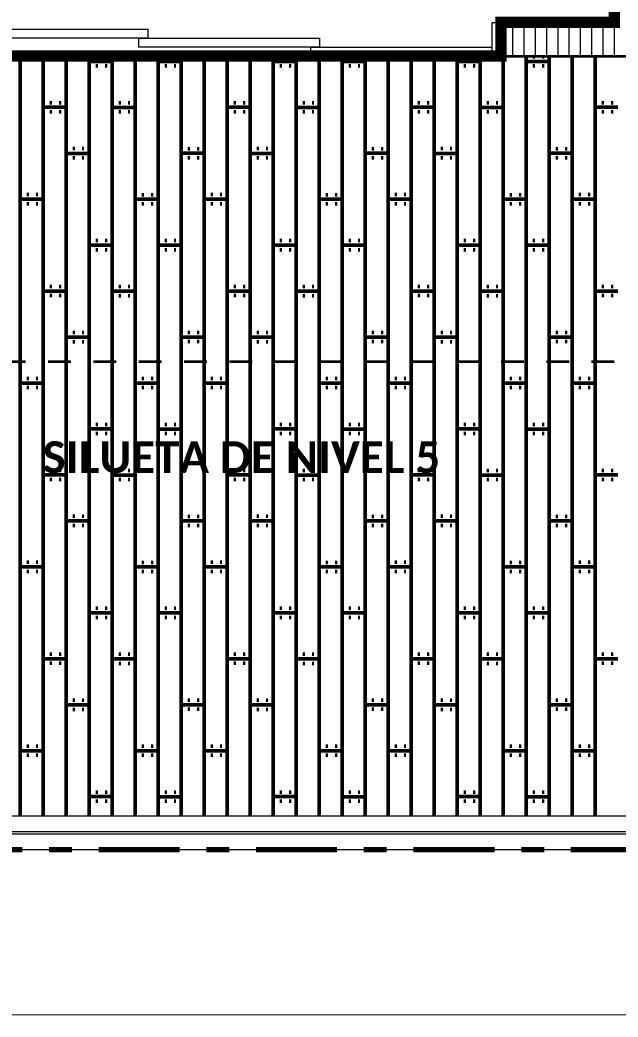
# Model space of a CAD drawing. Header units: metres. Extents: x -144 to 1000, y -717 to 29.
# Drawn here: x 464.44 to 467.081, y -572.268 to -567.859 of the extents above; entities that cross this region are included whole.
import ezdxf

# ---------------------------------------------------------------- set-up
doc = ezdxf.new("R2010")
doc.units = ezdxf.units.M
for name, pattern in [('Basculante', [0.11625, 0.075, -0.04125]), ('basculante modificado', [0.18, 0.1125, -0.0675]), ('Dash Dot 3_16_', [0.595313, 0.357187, -0.119063, 0, -0.119063])]:
    doc.linetypes.add(name, pattern=pattern)
doc.layers.get('0').update_dxf_attribs({"color": 1})
doc.layers.get('Defpoints').update_dxf_attribs({"color": 1})
doc.layers.add('00-MEDICION', color=30, linetype='Continuous')
for name, color, linetype, lineweight in [('A-ANNO-DIMS', 1, 'Continuous', 9), ('A-DETL', 1, 'Continuous', 9), ('A-DOOR-FRAM', 1, 'Continuous', 9), ('A-FLOR', 2, 'Continuous', 9), ('A-FLOR-HRAL', 1, 'Continuous', 9), ('A-FLOR-PATT', 8, 'Continuous', 50), ('A-WALL', 4, 'Continuous', 9), ('G-ANNO-TEXT', 2, 'Continuous', 9)]:
    doc.layers.add(name, color=color, linetype=linetype, lineweight=lineweight)
doc.layers.add('A-WALL-PATT', color=7, linetype='Continuous', lineweight=35, true_color=0x9c9c9c)
doc.styles.add('Britannic Bold_B_1', font='', dxfattribs={"width": 0.7, "height": 0.4})
doc.styles.add('Calibri_B_1', font='calibrib.ttf', dxfattribs={"height": 0.135})
doc.styles.get('Britannic Bold_B_1').set_extended_font_data('Britannic Bold', bold=True)
doc.dimstyles.new('LINDEROS', dxfattribs={"dimscale": 0.3048, "dimtxt": 0.406749, "dimasz": 0.393701, "dimexe": 0.328084, "dimexo": 0.0625, "dimgap": 0.032808, "dimtad": 1, "dimrnd": 0.01, "dimzin": 0, "dimdsep": 46, "dimtxsty": 'Britannic Bold_B_1', "dimblk1": 'DOTSMALL', "dimblk2": 'DOTSMALL', "dimsah": 1, "dimcen": 0.09, "dimazin": 0, "dimtfac": 1, "dimtdec": 4, "dimtix": 1, "dimtmove": 0, "dimatfit": 3, "dimfxl": 1.64042, "dimfxlon": 1, "dimtvp": 1, "dimtolj": 1, "dimtzin": 0, "dimarcsym": 2})

# ---------------------------------------------------------------- blocks, each defined once
blk = doc.blocks.new('U')
at = {"layer": 'A-ANNO-DIMS', "color": 5, "true_color": 0x0000ff}
blk.add_line((482.1826, -510.6083), (451.3207, -510.584), dxfattribs=at)
at = {"layer": 'A-DETL', "color": 7, "linetype": 'basculante modificado'}
blk.add_line((467.2868, -506.3589), (476.8875, -506.3589), dxfattribs=at)
at = {"layer": 'A-DETL', "color": 7, "linetype": 'Basculante', "lineweight": 35}
blk.add_line((459.0877, -507.7099), (477.3875, -507.7099), dxfattribs=at)
at = {"layer": 'A-DETL', "color": 7, "linetype": 'Dash Dot 3_16_', "lineweight": 70}
blk.add_line((482.1832, -509.8685), (451.3213, -509.8685), dxfattribs=at)
at = {"layer": 'A-DOOR-FRAM'}
for p, q in [((471.0477, -506.21), (471.0877, -506.21)), ((471.0477, -506.32), (471.0477, -506.21)), ((471.0877, -506.36), (471.0477, -506.36))]:
    blk.add_line(p, q, dxfattribs=at)
at = {"layer": 'A-DOOR-FRAM', "lineweight": 5}
for p, q in [((468.7277, -506.24), (469.5286, -506.24)), ((469.5286, -506.28), (469.5286, -506.24)), ((469.5286, -506.28), (468.7277, -506.28)), ((469.4869, -506.28), (470.2877, -506.28)), ((469.4869, -506.32), (469.4869, -506.28)), ((470.2877, -506.32), (469.4869, -506.32)), ((470.2469, -506.32), (471.0477, -506.32)), ((470.2469, -506.36), (470.2469, -506.32)), ((470.2877, -506.32), (470.2877, -506.28)), ((471.0477, -506.36), (471.0477, -506.32)), ((471.0477, -506.36), (470.2469, -506.36))]:
    blk.add_line(p, q, dxfattribs=at)
at = {"layer": 'A-FLOR'}
blk.add_line((468.7277, -506.36), (470.2469, -506.36), dxfattribs=at)
at = {"layer": 'A-FLOR-HRAL'}
for p, q in [((466.8766, -509.788), (478.4453, -509.788)), ((478.4573, -509.8), (466.8766, -509.8))]:
    blk.add_line(p, q, dxfattribs=at)
at = {"layer": 'A-FLOR-PATT', "color": 8, "true_color": 0x808080, "transparency": 33554559}
for p, q in [((468.9629, -506.36), (468.9629, -509.7185)), ((469.0645, -506.36), (469.0645, -509.7185)), ((469.1661, -506.36), (469.1661, -509.7185)), ((469.2677, -506.36), (469.2677, -509.7185)), ((469.2981, -506.3625), (469.3065, -506.3625)), ((469.3388, -506.3625), (469.3472, -506.3625)), ((469.3693, -506.36), (469.3693, -509.7185)), ((469.4709, -506.36), (469.4709, -509.7185)), ((469.5725, -506.36), (469.5725, -509.7185)), ((469.6025, -506.3621), (469.6109, -506.3621)), ((469.6432, -506.3621), (469.6516, -506.3621)), ((469.6741, -506.36), (469.6741, -509.7185)), ((469.7757, -506.36), (469.7757, -509.7185)), ((469.8773, -506.36), (469.8773, -509.7185)), ((469.9789, -506.36), (469.9789, -509.7185)), ((470.0805, -506.36), (470.0805, -509.7185)), ((470.1109, -506.3625), (470.1193, -506.3625)), ((470.1516, -506.3625), (470.16, -506.3625)), ((470.1821, -506.36), (470.1821, -509.7185)), ((470.2837, -506.36), (470.2837, -509.7185)), ((470.3853, -506.36), (470.3853, -509.7185)), ((470.4153, -506.3621), (470.4237, -506.3621)), ((470.456, -506.3621), (470.4644, -506.3621)), ((470.4869, -506.36), (470.4869, -509.7185)), ((470.5885, -506.36), (470.5885, -509.7185)), ((470.6901, -506.36), (470.6901, -509.7185)), ((470.7917, -506.36), (470.7917, -509.7185)), ((470.8933, -506.36), (470.8933, -509.7185)), ((470.9237, -506.3625), (470.9321, -506.3625)), ((470.9644, -506.3625), (470.9728, -506.3625)), ((470.9949, -506.36), (470.9949, -509.7185)), ((471.0965, -506.36), (471.0965, -509.7185)), ((471.1981, -506.36), (471.1981, -509.7185)), ((471.2281, -506.3621), (471.2365, -506.3621)), ((471.2688, -506.3621), (471.2772, -506.3621)), ((471.2997, -506.36), (471.2997, -509.7185)), ((471.4013, -506.36), (471.4013, -509.7185)), ((471.5029, -506.36), (471.5029, -509.7185)), ((469.2671, -506.3825), (469.3687, -506.3825)), ((469.2981, -506.4025), (469.3065, -506.4025)), ((469.3388, -506.4025), (469.3472, -506.4025)), ((469.5725, -506.3829), (469.6741, -506.3829)), ((469.6025, -506.4029), (469.6109, -506.4029)), ((469.6432, -506.4029), (469.6516, -506.4029)), ((470.0799, -506.3825), (470.1815, -506.3825)), ((470.1109, -506.4025), (470.1193, -506.4025)), ((470.1516, -506.4025), (470.16, -506.4025)), ((470.3853, -506.3829), (470.4869, -506.3829)), ((470.4153, -506.4029), (470.4237, -506.4029)), ((470.456, -506.4029), (470.4644, -506.4029)), ((470.8927, -506.3825), (470.9943, -506.3825)), ((470.9237, -506.4025), (470.9321, -506.4025)), ((470.9644, -506.4025), (470.9728, -506.4025)), ((471.1981, -506.3829), (471.2997, -506.3829)), ((471.2281, -506.4029), (471.2365, -506.4029)), ((471.2688, -506.4029), (471.2772, -506.4029)), ((469.0639, -506.5857), (469.1655, -506.5857)), ((469.0949, -506.5657), (469.1033, -506.5657)), ((469.1356, -506.5657), (469.144, -506.5657)), ((469.3693, -506.5861), (469.4709, -506.5861)), ((469.3993, -506.5653), (469.4077, -506.5653)), ((469.44, -506.5653), (469.4484, -506.5653)), ((469.8767, -506.5857), (469.9783, -506.5857)), ((469.9077, -506.5657), (469.9161, -506.5657)), ((469.9484, -506.5657), (469.9568, -506.5657)), ((470.1821, -506.5861), (470.2837, -506.5861)), ((470.2121, -506.5653), (470.2205, -506.5653)), ((470.2528, -506.5653), (470.2612, -506.5653)), ((470.6895, -506.5857), (470.7911, -506.5857)), ((470.7205, -506.5657), (470.7289, -506.5657)), ((470.7612, -506.5657), (470.7696, -506.5657)), ((470.9949, -506.5861), (471.0965, -506.5861)), ((471.0249, -506.5653), (471.0333, -506.5653)), ((471.0656, -506.5653), (471.074, -506.5653)), ((471.5023, -506.5857), (471.6039, -506.5857)), ((471.5333, -506.5657), (471.5417, -506.5657)), ((471.574, -506.5657), (471.5824, -506.5657)), ((469.0949, -506.6057), (469.1033, -506.6057)), ((469.1356, -506.6057), (469.144, -506.6057)), ((469.3993, -506.6061), (469.4077, -506.6061)), ((469.44, -506.6061), (469.4484, -506.6061)), ((469.9077, -506.6057), (469.9161, -506.6057)), ((469.9484, -506.6057), (469.9568, -506.6057)), ((470.2121, -506.6061), (470.2205, -506.6061)), ((470.2528, -506.6061), (470.2612, -506.6061)), ((470.7205, -506.6057), (470.7289, -506.6057)), ((470.7612, -506.6057), (470.7696, -506.6057)), ((471.0249, -506.6061), (471.0333, -506.6061)), ((471.0656, -506.6061), (471.074, -506.6061)), ((471.5333, -506.6057), (471.5417, -506.6057)), ((471.574, -506.6057), (471.5824, -506.6057)), ((469.1661, -506.7893), (469.2677, -506.7893)), ((469.1961, -506.7685), (469.2045, -506.7685)), ((469.2368, -506.7685), (469.2452, -506.7685)), ((469.6735, -506.7889), (469.7751, -506.7889)), ((469.7045, -506.7689), (469.7129, -506.7689)), ((469.7452, -506.7689), (469.7536, -506.7689)), ((469.9789, -506.7893), (470.0805, -506.7893)), ((470.0089, -506.7685), (470.0173, -506.7685)), ((470.0496, -506.7685), (470.058, -506.7685)), ((470.4863, -506.7889), (470.5879, -506.7889)), ((470.5173, -506.7689), (470.5257, -506.7689)), ((470.558, -506.7689), (470.5664, -506.7689)), ((470.7917, -506.7893), (470.8933, -506.7893)), ((470.8217, -506.7685), (470.8301, -506.7685)), ((470.8624, -506.7685), (470.8708, -506.7685)), ((471.2991, -506.7889), (471.4007, -506.7889)), ((471.3301, -506.7689), (471.3385, -506.7689)), ((471.3708, -506.7689), (471.3792, -506.7689)), ((469.1961, -506.8093), (469.2045, -506.8093)), ((469.2368, -506.8093), (469.2452, -506.8093)), ((469.7045, -506.8089), (469.7129, -506.8089)), ((469.7452, -506.8089), (469.7536, -506.8089)), ((470.0089, -506.8093), (470.0173, -506.8093)), ((470.0496, -506.8093), (470.058, -506.8093)), ((470.5173, -506.8089), (470.5257, -506.8089)), ((470.558, -506.8089), (470.5664, -506.8089)), ((470.8217, -506.8093), (470.8301, -506.8093)), ((470.8624, -506.8093), (470.8708, -506.8093)), ((471.3301, -506.8089), (471.3385, -506.8089)), ((471.3708, -506.8089), (471.3792, -506.8089)), ((468.9929, -506.9717), (469.0013, -506.9717)), ((469.0336, -506.9717), (469.042, -506.9717)), ((469.5013, -506.9721), (469.5097, -506.9721)), ((469.542, -506.9721), (469.5504, -506.9721)), ((469.8057, -506.9717), (469.8141, -506.9717)), ((469.8464, -506.9717), (469.8548, -506.9717)), ((470.3141, -506.9721), (470.3225, -506.9721)), ((470.3548, -506.9721), (470.3632, -506.9721)), ((470.6185, -506.9717), (470.6269, -506.9717)), ((470.6592, -506.9717), (470.6676, -506.9717)), ((471.1269, -506.9721), (471.1353, -506.9721)), ((471.1676, -506.9721), (471.176, -506.9721)), ((471.4313, -506.9717), (471.4397, -506.9717)), ((471.472, -506.9717), (471.4804, -506.9717)), ((468.9629, -506.9925), (469.0645, -506.9925)), ((468.9929, -507.0125), (469.0013, -507.0125)), ((469.0336, -507.0125), (469.042, -507.0125)), ((469.4703, -506.9921), (469.5719, -506.9921)), ((469.5013, -507.0121), (469.5097, -507.0121)), ((469.542, -507.0121), (469.5504, -507.0121)), ((469.7757, -506.9925), (469.8773, -506.9925)), ((469.8057, -507.0125), (469.8141, -507.0125)), ((469.8464, -507.0125), (469.8548, -507.0125)), ((470.2831, -506.9921), (470.3847, -506.9921)), ((470.3141, -507.0121), (470.3225, -507.0121)), ((470.3548, -507.0121), (470.3632, -507.0121)), ((470.5885, -506.9925), (470.6901, -506.9925)), ((470.6185, -507.0125), (470.6269, -507.0125)), ((470.6592, -507.0125), (470.6676, -507.0125)), ((471.0959, -506.9921), (471.1975, -506.9921)), ((471.1269, -507.0121), (471.1353, -507.0121)), ((471.1676, -507.0121), (471.176, -507.0121)), ((471.4013, -506.9925), (471.5029, -506.9925)), ((471.4313, -507.0125), (471.4397, -507.0125)), ((471.472, -507.0125), (471.4804, -507.0125)), ((469.2671, -507.1953), (469.3687, -507.1953)), ((469.2981, -507.1753), (469.3065, -507.1753)), ((469.3388, -507.1753), (469.3472, -507.1753)), ((469.5725, -507.1957), (469.6741, -507.1957)), ((469.6025, -507.1749), (469.6109, -507.1749)), ((469.6432, -507.1749), (469.6516, -507.1749)), ((470.0799, -507.1953), (470.1815, -507.1953)), ((470.1109, -507.1753), (470.1193, -507.1753)), ((470.1516, -507.1753), (470.16, -507.1753)), ((470.3853, -507.1957), (470.4869, -507.1957)), ((470.4153, -507.1749), (470.4237, -507.1749)), ((470.456, -507.1749), (470.4644, -507.1749)), ((470.8927, -507.1953), (470.9943, -507.1953)), ((470.9237, -507.1753), (470.9321, -507.1753)), ((470.9644, -507.1753), (470.9728, -507.1753)), ((471.1981, -507.1957), (471.2997, -507.1957)), ((471.2281, -507.1749), (471.2365, -507.1749)), ((471.2688, -507.1749), (471.2772, -507.1749)), ((469.2981, -507.2153), (469.3065, -507.2153)), ((469.3388, -507.2153), (469.3472, -507.2153)), ((469.6025, -507.2157), (469.6109, -507.2157)), ((469.6432, -507.2157), (469.6516, -507.2157)), ((470.1109, -507.2153), (470.1193, -507.2153)), ((470.1516, -507.2153), (470.16, -507.2153)), ((470.4153, -507.2157), (470.4237, -507.2157)), ((470.456, -507.2157), (470.4644, -507.2157)), ((470.9237, -507.2153), (470.9321, -507.2153)), ((470.9644, -507.2153), (470.9728, -507.2153)), ((471.2281, -507.2157), (471.2365, -507.2157)), ((471.2688, -507.2157), (471.2772, -507.2157)), ((469.0949, -507.3785), (469.1033, -507.3785)), ((469.1356, -507.3785), (469.144, -507.3785)), ((469.3993, -507.3781), (469.4077, -507.3781)), ((469.44, -507.3781), (469.4484, -507.3781)), ((469.9077, -507.3785), (469.9161, -507.3785)), ((469.9484, -507.3785), (469.9568, -507.3785)), ((470.2121, -507.3781), (470.2205, -507.3781)), ((470.2528, -507.3781), (470.2612, -507.3781)), ((470.7205, -507.3785), (470.7289, -507.3785)), ((470.7612, -507.3785), (470.7696, -507.3785)), ((471.0249, -507.3781), (471.0333, -507.3781)), ((471.0656, -507.3781), (471.074, -507.3781)), ((471.5333, -507.3785), (471.5417, -507.3785)), ((471.574, -507.3785), (471.5824, -507.3785)), ((469.0639, -507.3985), (469.1655, -507.3985)), ((469.0949, -507.4185), (469.1033, -507.4185)), ((469.1356, -507.4185), (469.144, -507.4185)), ((469.3693, -507.3989), (469.4709, -507.3989)), ((469.3993, -507.4189), (469.4077, -507.4189)), ((469.44, -507.4189), (469.4484, -507.4189)), ((469.8767, -507.3985), (469.9783, -507.3985)), ((469.9077, -507.4185), (469.9161, -507.4185)), ((469.9484, -507.4185), (469.9568, -507.4185)), ((470.1821, -507.3989), (470.2837, -507.3989)), ((470.2121, -507.4189), (470.2205, -507.4189)), ((470.2528, -507.4189), (470.2612, -507.4189)), ((470.6895, -507.3985), (470.7911, -507.3985)), ((470.7205, -507.4185), (470.7289, -507.4185)), ((470.7612, -507.4185), (470.7696, -507.4185)), ((470.9949, -507.3989), (471.0965, -507.3989)), ((471.0249, -507.4189), (471.0333, -507.4189)), ((471.0656, -507.4189), (471.074, -507.4189)), ((471.5023, -507.3985), (471.6039, -507.3985)), ((471.5333, -507.4185), (471.5417, -507.4185)), ((471.574, -507.4185), (471.5824, -507.4185)), ((469.1961, -507.5813), (469.2045, -507.5813)), ((469.2368, -507.5813), (469.2452, -507.5813)), ((469.7045, -507.5817), (469.7129, -507.5817)), ((469.7452, -507.5817), (469.7536, -507.5817)), ((470.0089, -507.5813), (470.0173, -507.5813)), ((470.0496, -507.5813), (470.058, -507.5813)), ((470.5173, -507.5817), (470.5257, -507.5817)), ((470.558, -507.5817), (470.5664, -507.5817)), ((470.8217, -507.5813), (470.8301, -507.5813)), ((470.8624, -507.5813), (470.8708, -507.5813)), ((471.3301, -507.5817), (471.3385, -507.5817)), ((471.3708, -507.5817), (471.3792, -507.5817)), ((469.1661, -507.6021), (469.2677, -507.6021)), ((469.1961, -507.6221), (469.2045, -507.6221)), ((469.2368, -507.6221), (469.2452, -507.6221)), ((469.6735, -507.6017), (469.7751, -507.6017)), ((469.7045, -507.6217), (469.7129, -507.6217)), ((469.7452, -507.6217), (469.7536, -507.6217)), ((469.9789, -507.6021), (470.0805, -507.6021)), ((470.0089, -507.6221), (470.0173, -507.6221)), ((470.0496, -507.6221), (470.058, -507.6221)), ((470.4863, -507.6017), (470.5879, -507.6017)), ((470.5173, -507.6217), (470.5257, -507.6217)), ((470.558, -507.6217), (470.5664, -507.6217)), ((470.7917, -507.6021), (470.8933, -507.6021)), ((470.8217, -507.6221), (470.8301, -507.6221)), ((470.8624, -507.6221), (470.8708, -507.6221)), ((471.2991, -507.6017), (471.4007, -507.6017)), ((471.3301, -507.6217), (471.3385, -507.6217)), ((471.3708, -507.6217), (471.3792, -507.6217)), ((468.9629, -507.8053), (469.0645, -507.8053)), ((468.9929, -507.7845), (469.0013, -507.7845)), ((469.0336, -507.7845), (469.042, -507.7845)), ((469.4703, -507.8049), (469.5719, -507.8049)), ((469.5013, -507.7849), (469.5097, -507.7849)), ((469.542, -507.7849), (469.5504, -507.7849)), ((469.7757, -507.8053), (469.8773, -507.8053)), ((469.8057, -507.7845), (469.8141, -507.7845)), ((469.8464, -507.7845), (469.8548, -507.7845)), ((470.2831, -507.8049), (470.3847, -507.8049)), ((470.3141, -507.7849), (470.3225, -507.7849)), ((470.3548, -507.7849), (470.3632, -507.7849)), ((470.5885, -507.8053), (470.6901, -507.8053)), ((470.6185, -507.7845), (470.6269, -507.7845)), ((470.6592, -507.7845), (470.6676, -507.7845)), ((471.0959, -507.8049), (471.1975, -507.8049)), ((471.1269, -507.7849), (471.1353, -507.7849)), ((471.1676, -507.7849), (471.176, -507.7849)), ((471.4013, -507.8053), (471.5029, -507.8053)), ((471.4313, -507.7845), (471.4397, -507.7845)), ((471.472, -507.7845), (471.4804, -507.7845)), ((468.9929, -507.8253), (469.0013, -507.8253)), ((469.0336, -507.8253), (469.042, -507.8253)), ((469.5013, -507.8249), (469.5097, -507.8249)), ((469.542, -507.8249), (469.5504, -507.8249)), ((469.8057, -507.8253), (469.8141, -507.8253)), ((469.8464, -507.8253), (469.8548, -507.8253)), ((470.3141, -507.8249), (470.3225, -507.8249)), ((470.3548, -507.8249), (470.3632, -507.8249)), ((470.6185, -507.8253), (470.6269, -507.8253)), ((470.6592, -507.8253), (470.6676, -507.8253)), ((471.1269, -507.8249), (471.1353, -507.8249)), ((471.1676, -507.8249), (471.176, -507.8249)), ((471.4313, -507.8253), (471.4397, -507.8253)), ((471.472, -507.8253), (471.4804, -507.8253)), ((469.2981, -507.9881), (469.3065, -507.9881)), ((469.3388, -507.9881), (469.3472, -507.9881)), ((469.6025, -507.9877), (469.6109, -507.9877)), ((469.6432, -507.9877), (469.6516, -507.9877)), ((470.1109, -507.9881), (470.1193, -507.9881)), ((470.1516, -507.9881), (470.16, -507.9881)), ((470.4153, -507.9877), (470.4237, -507.9877)), ((470.456, -507.9877), (470.4644, -507.9877)), ((470.9237, -507.9881), (470.9321, -507.9881)), ((470.9644, -507.9881), (470.9728, -507.9881)), ((471.2281, -507.9877), (471.2365, -507.9877)), ((471.2688, -507.9877), (471.2772, -507.9877)), ((469.2671, -508.0081), (469.3687, -508.0081)), ((469.2981, -508.0281), (469.3065, -508.0281)), ((469.3388, -508.0281), (469.3472, -508.0281)), ((469.5725, -508.0085), (469.6741, -508.0085)), ((469.6025, -508.0285), (469.6109, -508.0285)), ((469.6432, -508.0285), (469.6516, -508.0285)), ((470.0799, -508.0081), (470.1815, -508.0081)), ((470.1109, -508.0281), (470.1193, -508.0281)), ((470.1516, -508.0281), (470.16, -508.0281)), ((470.3853, -508.0085), (470.4869, -508.0085)), ((470.4153, -508.0285), (470.4237, -508.0285)), ((470.456, -508.0285), (470.4644, -508.0285)), ((470.8927, -508.0081), (470.9943, -508.0081)), ((470.9237, -508.0281), (470.9321, -508.0281)), ((470.9644, -508.0281), (470.9728, -508.0281)), ((471.1981, -508.0085), (471.2997, -508.0085)), ((471.2281, -508.0285), (471.2365, -508.0285)), ((471.2688, -508.0285), (471.2772, -508.0285)), ((469.0639, -508.2113), (469.1655, -508.2113)), ((469.0949, -508.1913), (469.1033, -508.1913)), ((469.1356, -508.1913), (469.144, -508.1913)), ((469.3693, -508.2117), (469.4709, -508.2117)), ((469.3993, -508.1909), (469.4077, -508.1909)), ((469.44, -508.1909), (469.4484, -508.1909)), ((469.8767, -508.2113), (469.9783, -508.2113)), ((469.9077, -508.1913), (469.9161, -508.1913)), ((469.9484, -508.1913), (469.9568, -508.1913)), ((470.1821, -508.2117), (470.2837, -508.2117)), ((470.2121, -508.1909), (470.2205, -508.1909)), ((470.2528, -508.1909), (470.2612, -508.1909)), ((470.6895, -508.2113), (470.7911, -508.2113)), ((470.7205, -508.1913), (470.7289, -508.1913)), ((470.7612, -508.1913), (470.7696, -508.1913)), ((470.9949, -508.2117), (471.0965, -508.2117)), ((471.0249, -508.1909), (471.0333, -508.1909)), ((471.0656, -508.1909), (471.074, -508.1909)), ((471.5023, -508.2113), (471.6039, -508.2113)), ((471.5333, -508.1913), (471.5417, -508.1913)), ((471.574, -508.1913), (471.5824, -508.1913)), ((469.0949, -508.2313), (469.1033, -508.2313)), ((469.1356, -508.2313), (469.144, -508.2313)), ((469.3993, -508.2317), (469.4077, -508.2317)), ((469.44, -508.2317), (469.4484, -508.2317)), ((469.9077, -508.2313), (469.9161, -508.2313)), ((469.9484, -508.2313), (469.9568, -508.2313)), ((470.2121, -508.2317), (470.2205, -508.2317)), ((470.2528, -508.2317), (470.2612, -508.2317)), ((470.7205, -508.2313), (470.7289, -508.2313)), ((470.7612, -508.2313), (470.7696, -508.2313)), ((471.0249, -508.2317), (471.0333, -508.2317)), ((471.0656, -508.2317), (471.074, -508.2317)), ((471.5333, -508.2313), (471.5417, -508.2313)), ((471.574, -508.2313), (471.5824, -508.2313)), ((469.1961, -508.3941), (469.2045, -508.3941)), ((469.2368, -508.3941), (469.2452, -508.3941)), ((470.0089, -508.3941), (470.0173, -508.3941)), ((470.0496, -508.3941), (470.058, -508.3941)), ((470.8217, -508.3941), (470.8301, -508.3941)), ((470.8624, -508.3941), (470.8708, -508.3941)), ((469.1661, -508.4149), (469.2677, -508.4149)), ((469.1961, -508.4349), (469.2045, -508.4349)), ((469.2368, -508.4349), (469.2452, -508.4349)), ((469.6735, -508.4145), (469.7751, -508.4145)), ((469.7045, -508.3945), (469.7129, -508.3945)), ((469.7045, -508.4345), (469.7129, -508.4345)), ((469.7452, -508.3945), (469.7536, -508.3945)), ((469.7452, -508.4345), (469.7536, -508.4345)), ((469.9789, -508.4149), (470.0805, -508.4149)), ((470.0089, -508.4349), (470.0173, -508.4349)), ((470.0496, -508.4349), (470.058, -508.4349)), ((470.4863, -508.4145), (470.5879, -508.4145)), ((470.5173, -508.3945), (470.5257, -508.3945)), ((470.5173, -508.4345), (470.5257, -508.4345)), ((470.558, -508.3945), (470.5664, -508.3945)), ((470.558, -508.4345), (470.5664, -508.4345)), ((470.7917, -508.4149), (470.8933, -508.4149)), ((470.8217, -508.4349), (470.8301, -508.4349)), ((470.8624, -508.4349), (470.8708, -508.4349)), ((471.2991, -508.4145), (471.4007, -508.4145)), ((471.3301, -508.3945), (471.3385, -508.3945)), ((471.3301, -508.4345), (471.3385, -508.4345)), ((471.3708, -508.3945), (471.3792, -508.3945)), ((471.3708, -508.4345), (471.3792, -508.4345)), ((468.9929, -508.5973), (469.0013, -508.5973)), ((469.0336, -508.5973), (469.042, -508.5973)), ((469.5013, -508.5977), (469.5097, -508.5977)), ((469.542, -508.5977), (469.5504, -508.5977)), ((469.8057, -508.5973), (469.8141, -508.5973)), ((469.8464, -508.5973), (469.8548, -508.5973)), ((470.3141, -508.5977), (470.3225, -508.5977)), ((470.3548, -508.5977), (470.3632, -508.5977)), ((470.6185, -508.5973), (470.6269, -508.5973)), ((470.6592, -508.5973), (470.6676, -508.5973)), ((471.1269, -508.5977), (471.1353, -508.5977)), ((471.1676, -508.5977), (471.176, -508.5977)), ((471.4313, -508.5973), (471.4397, -508.5973)), ((471.472, -508.5973), (471.4804, -508.5973)), ((468.9629, -508.6181), (469.0645, -508.6181)), ((468.9929, -508.6381), (469.0013, -508.6381)), ((469.0336, -508.6381), (469.042, -508.6381)), ((469.4703, -508.6177), (469.5719, -508.6177)), ((469.5013, -508.6377), (469.5097, -508.6377)), ((469.542, -508.6377), (469.5504, -508.6377)), ((469.7757, -508.6181), (469.8773, -508.6181)), ((469.8057, -508.6381), (469.8141, -508.6381)), ((469.8464, -508.6381), (469.8548, -508.6381)), ((470.2831, -508.6177), (470.3847, -508.6177)), ((470.3141, -508.6377), (470.3225, -508.6377)), ((470.3548, -508.6377), (470.3632, -508.6377)), ((470.5885, -508.6181), (470.6901, -508.6181)), ((470.6185, -508.6381), (470.6269, -508.6381)), ((470.6592, -508.6381), (470.6676, -508.6381)), ((471.0959, -508.6177), (471.1975, -508.6177)), ((471.1269, -508.6377), (471.1353, -508.6377)), ((471.1676, -508.6377), (471.176, -508.6377)), ((471.4013, -508.6181), (471.5029, -508.6181)), ((471.4313, -508.6381), (471.4397, -508.6381)), ((471.472, -508.6381), (471.4804, -508.6381)), ((469.2671, -508.8209), (469.3687, -508.8209)), ((469.2981, -508.8009), (469.3065, -508.8009)), ((469.3388, -508.8009), (469.3472, -508.8009)), ((469.5725, -508.8213), (469.6741, -508.8213)), ((469.6025, -508.8005), (469.6109, -508.8005)), ((469.6432, -508.8005), (469.6516, -508.8005)), ((470.0799, -508.8209), (470.1815, -508.8209)), ((470.1109, -508.8009), (470.1193, -508.8009)), ((470.1516, -508.8009), (470.16, -508.8009)), ((470.3853, -508.8213), (470.4869, -508.8213)), ((470.4153, -508.8005), (470.4237, -508.8005)), ((470.456, -508.8005), (470.4644, -508.8005)), ((470.8927, -508.8209), (470.9943, -508.8209)), ((470.9237, -508.8009), (470.9321, -508.8009)), ((470.9644, -508.8009), (470.9728, -508.8009)), ((471.1981, -508.8213), (471.2997, -508.8213)), ((471.2281, -508.8005), (471.2365, -508.8005)), ((471.2688, -508.8005), (471.2772, -508.8005)), ((469.2981, -508.8409), (469.3065, -508.8409)), ((469.3388, -508.8409), (469.3472, -508.8409)), ((469.6025, -508.8413), (469.6109, -508.8413)), ((469.6432, -508.8413), (469.6516, -508.8413)), ((470.1109, -508.8409), (470.1193, -508.8409)), ((470.1516, -508.8409), (470.16, -508.8409)), ((470.4153, -508.8413), (470.4237, -508.8413)), ((470.456, -508.8413), (470.4644, -508.8413)), ((470.9237, -508.8409), (470.9321, -508.8409)), ((470.9644, -508.8409), (470.9728, -508.8409)), ((471.2281, -508.8413), (471.2365, -508.8413)), ((471.2688, -508.8413), (471.2772, -508.8413)), ((469.0949, -509.0041), (469.1033, -509.0041)), ((469.1356, -509.0041), (469.144, -509.0041)), ((469.3993, -509.0037), (469.4077, -509.0037)), ((469.44, -509.0037), (469.4484, -509.0037)), ((469.9077, -509.0041), (469.9161, -509.0041)), ((469.9484, -509.0041), (469.9568, -509.0041)), ((470.2121, -509.0037), (470.2205, -509.0037)), ((470.2528, -509.0037), (470.2612, -509.0037)), ((470.7205, -509.0041), (470.7289, -509.0041)), ((470.7612, -509.0041), (470.7696, -509.0041)), ((471.0249, -509.0037), (471.0333, -509.0037)), ((471.0656, -509.0037), (471.074, -509.0037)), ((471.5333, -509.0041), (471.5417, -509.0041)), ((471.574, -509.0041), (471.5824, -509.0041)), ((469.0639, -509.0241), (469.1655, -509.0241)), ((469.0949, -509.0441), (469.1033, -509.0441)), ((469.1356, -509.0441), (469.144, -509.0441)), ((469.3693, -509.0245), (469.4709, -509.0245)), ((469.3993, -509.0445), (469.4077, -509.0445)), ((469.44, -509.0445), (469.4484, -509.0445)), ((469.8767, -509.0241), (469.9783, -509.0241)), ((469.9077, -509.0441), (469.9161, -509.0441)), ((469.9484, -509.0441), (469.9568, -509.0441)), ((470.1821, -509.0245), (470.2837, -509.0245)), ((470.2121, -509.0445), (470.2205, -509.0445)), ((470.2528, -509.0445), (470.2612, -509.0445)), ((470.6895, -509.0241), (470.7911, -509.0241)), ((470.7205, -509.0441), (470.7289, -509.0441)), ((470.7612, -509.0441), (470.7696, -509.0441)), ((470.9949, -509.0245), (471.0965, -509.0245)), ((471.0249, -509.0445), (471.0333, -509.0445)), ((471.0656, -509.0445), (471.074, -509.0445)), ((471.5023, -509.0241), (471.6039, -509.0241)), ((471.5333, -509.0441), (471.5417, -509.0441)), ((471.574, -509.0441), (471.5824, -509.0441)), ((469.1661, -509.2277), (469.2677, -509.2277)), ((469.1961, -509.2069), (469.2045, -509.2069)), ((469.2368, -509.2069), (469.2452, -509.2069)), ((469.6735, -509.2273), (469.7751, -509.2273)), ((469.7045, -509.2073), (469.7129, -509.2073)), ((469.7452, -509.2073), (469.7536, -509.2073)), ((469.9789, -509.2277), (470.0805, -509.2277)), ((470.0089, -509.2069), (470.0173, -509.2069)), ((470.0496, -509.2069), (470.058, -509.2069)), ((470.4863, -509.2273), (470.5879, -509.2273)), ((470.5173, -509.2073), (470.5257, -509.2073)), ((470.558, -509.2073), (470.5664, -509.2073)), ((470.7917, -509.2277), (470.8933, -509.2277)), ((470.8217, -509.2069), (470.8301, -509.2069)), ((470.8624, -509.2069), (470.8708, -509.2069)), ((471.2991, -509.2273), (471.4007, -509.2273)), ((471.3301, -509.2073), (471.3385, -509.2073)), ((471.3708, -509.2073), (471.3792, -509.2073)), ((469.1961, -509.2477), (469.2045, -509.2477)), ((469.2368, -509.2477), (469.2452, -509.2477)), ((469.7045, -509.2473), (469.7129, -509.2473)), ((469.7452, -509.2473), (469.7536, -509.2473)), ((470.0089, -509.2477), (470.0173, -509.2477)), ((470.0496, -509.2477), (470.058, -509.2477)), ((470.5173, -509.2473), (470.5257, -509.2473)), ((470.558, -509.2473), (470.5664, -509.2473)), ((470.8217, -509.2477), (470.8301, -509.2477)), ((470.8624, -509.2477), (470.8708, -509.2477)), ((471.3301, -509.2473), (471.3385, -509.2473)), ((471.3708, -509.2473), (471.3792, -509.2473)), ((468.9629, -509.4309), (469.0645, -509.4309)), ((468.9929, -509.4101), (469.0013, -509.4101)), ((468.9929, -509.4509), (469.0013, -509.4509)), ((469.0336, -509.4101), (469.042, -509.4101)), ((469.0336, -509.4509), (469.042, -509.4509)), ((469.4703, -509.4305), (469.5719, -509.4305)), ((469.5013, -509.4105), (469.5097, -509.4105)), ((469.5013, -509.4505), (469.5097, -509.4505)), ((469.542, -509.4105), (469.5504, -509.4105)), ((469.542, -509.4505), (469.5504, -509.4505)), ((469.7757, -509.4309), (469.8773, -509.4309)), ((469.8057, -509.4101), (469.8141, -509.4101)), ((469.8057, -509.4509), (469.8141, -509.4509)), ((469.8464, -509.4101), (469.8548, -509.4101)), ((469.8464, -509.4509), (469.8548, -509.4509)), ((470.2831, -509.4305), (470.3847, -509.4305)), ((470.3141, -509.4105), (470.3225, -509.4105)), ((470.3141, -509.4505), (470.3225, -509.4505)), ((470.3548, -509.4105), (470.3632, -509.4105)), ((470.3548, -509.4505), (470.3632, -509.4505)), ((470.5885, -509.4309), (470.6901, -509.4309)), ((470.6185, -509.4101), (470.6269, -509.4101)), ((470.6185, -509.4509), (470.6269, -509.4509)), ((470.6592, -509.4101), (470.6676, -509.4101)), ((470.6592, -509.4509), (470.6676, -509.4509)), ((471.0959, -509.4305), (471.1975, -509.4305)), ((471.1269, -509.4105), (471.1353, -509.4105)), ((471.1269, -509.4505), (471.1353, -509.4505)), ((471.1676, -509.4105), (471.176, -509.4105)), ((471.1676, -509.4505), (471.176, -509.4505)), ((471.4013, -509.4309), (471.5029, -509.4309)), ((471.4313, -509.4101), (471.4397, -509.4101)), ((471.4313, -509.4509), (471.4397, -509.4509)), ((471.472, -509.4101), (471.4804, -509.4101)), ((471.472, -509.4509), (471.4804, -509.4509)), ((469.2981, -509.6137), (469.3065, -509.6137)), ((469.3388, -509.6137), (469.3472, -509.6137)), ((469.6025, -509.6133), (469.6109, -509.6133)), ((469.6432, -509.6133), (469.6516, -509.6133)), ((470.1109, -509.6137), (470.1193, -509.6137)), ((470.1516, -509.6137), (470.16, -509.6137)), ((470.4153, -509.6133), (470.4237, -509.6133)), ((470.456, -509.6133), (470.4644, -509.6133)), ((470.9237, -509.6137), (470.9321, -509.6137)), ((470.9644, -509.6137), (470.9728, -509.6137)), ((471.2281, -509.6133), (471.2365, -509.6133)), ((471.2688, -509.6133), (471.2772, -509.6133)), ((469.2671, -509.6337), (469.3687, -509.6337)), ((469.2981, -509.6537), (469.3065, -509.6537)), ((469.3388, -509.6537), (469.3472, -509.6537)), ((469.5725, -509.6341), (469.6741, -509.6341)), ((469.6025, -509.6541), (469.6109, -509.6541)), ((469.6432, -509.6541), (469.6516, -509.6541)), ((470.0799, -509.6337), (470.1815, -509.6337)), ((470.1109, -509.6537), (470.1193, -509.6537)), ((470.1516, -509.6537), (470.16, -509.6537)), ((470.3853, -509.6341), (470.4869, -509.6341)), ((470.4153, -509.6541), (470.4237, -509.6541)), ((470.456, -509.6541), (470.4644, -509.6541)), ((470.8927, -509.6337), (470.9943, -509.6337)), ((470.9237, -509.6537), (470.9321, -509.6537)), ((470.9644, -509.6537), (470.9728, -509.6537)), ((471.1981, -509.6341), (471.2997, -509.6341)), ((471.2281, -509.6541), (471.2365, -509.6541)), ((471.2688, -509.6541), (471.2772, -509.6541))]:
    blk.add_line(p, q, dxfattribs=at)
at = {"layer": 'A-WALL', "lineweight": 35}
for p, q in [((471.5877, -501.6099), (471.5877, -506.21)), ((471.5877, -506.21), (471.0877, -506.21)), ((471.0877, -506.21), (471.0877, -506.36)), ((471.0877, -506.36), (472.4877, -506.36))]:
    blk.add_line(p, q, dxfattribs=at)
at = {"layer": 'A-WALL'}
for p, q in [((466.9377, -509.7185), (478.3877, -509.7185)), ((478.5377, -509.8685), (453.4749, -509.8685))]:
    blk.add_line(p, q, dxfattribs=at)
at = {"layer": 'A-WALL-PATT', "color": 8, "lineweight": 5, "true_color": 0x727272}
for p, q in [((471.1376, -506.21), (471.1376, -506.36)), ((471.1876, -506.21), (471.1876, -506.36)), ((471.2376, -506.21), (471.2376, -506.36)), ((471.2876, -506.21), (471.2876, -506.36)), ((471.3376, -506.21), (471.3376, -506.36)), ((471.3876, -506.21), (471.3876, -506.36)), ((471.4376, -506.21), (471.4376, -506.36)), ((471.4876, -506.21), (471.4876, -506.36)), ((471.5376, -506.21), (471.5376, -506.36)), ((471.5876, -506.21), (471.5876, -506.36))]:
    blk.add_line(p, q, dxfattribs=at)
at = {"layer": 'G-ANNO-TEXT', "style": 'Calibri_B_1'}
blk.add_text('SILUETA DE NIVEL 5', height=0.14, dxfattribs=at).set_placement((469.0626, -508.2026))
blk = doc.blocks.new('_DotSmall')
at = {"color": 0, "linetype": 'ByBlock', "const_width": 0.5}
blk.add_lwpolyline([(-0.0625, 0, 1), (0.0625, 0, 1)], format="xyb", close=True, dxfattribs=at)
blk = doc.blocks.new('*D610')
at = {"layer": '00-MEDICION', "color": 0, "lineweight": -2, "transparency": 16777216}
for p, q in [((464.165, -567.8075), (464.165, -567.285)), ((466.565, -567.8075), (466.565, -567.285)), ((464.165, -567.6131), (466.565, -567.6131))]:
    blk.add_line(p, q, dxfattribs=at)
at = {"layer": 'Defpoints', "color": 0, "transparency": 16777216}
for p in [(466.565, -567.6131), (464.165, -567.87), (466.565, -567.87)]:
    blk.add_point(p, dxfattribs=at)
at = {"layer": '00-MEDICION', "color": 0, "lineweight": -2, "transparency": 16777216, "xscale": 0.3937007874015748, "yscale": 0.3937007874015748, "zscale": 0.3937007874015748, "rotation": 180}
blk.add_blockref('_DotSmall', (464.165, -567.6131), dxfattribs=at)
at = {"layer": '00-MEDICION', "color": 0, "lineweight": -2, "transparency": 16777216, "xscale": 0.3937007874015748, "yscale": 0.3937007874015748, "zscale": 0.3937007874015748}
blk.add_blockref('_DotSmall', (466.565, -567.6131), dxfattribs=at)
at = {"layer": '00-MEDICION', "color": 0, "transparency": 16777216, "insert": (465.365, -567.374), "char_height": 0.4, "attachment_point": 5, "style": 'Britannic Bold_B_1'}
blk.add_mtext('\\A1;2.40', dxfattribs=at)

msp = doc.modelspace()

# ---------------------------------------------------------------- linework, layer by layer
at = {"layer": '00-MEDICION', "const_width": 0.05}
msp.add_lwpolyline([(467.065, -563.2701), (467.065, -567.87), (466.565, -567.87), (466.565, -568.0189), (464.1649, -568.0189), (464.1649, -567.87), (463.765, -567.87), (463.765, -567.1201)], dxfattribs=at)

# ---------------------------------------------------------------- block references
at = {"color": 3}
msp.add_blockref('U', (-4.5227, -61.66), dxfattribs=at)

# ---------------------------------------------------------------- dimensions: what is measured, and where the dimension line sits
at = {"layer": '00-MEDICION'}
dim = msp.add_linear_dim(base=(466.565, -567.6131), p1=(464.165, -567.87), p2=(466.565, -567.87), dimstyle='LINDEROS', override={"dimscale": 1, "dimpost": '<>'}, dxfattribs=at)
dim.commit()
dim.dimension.update_dxf_attribs({"geometry": '*D610', "text_midpoint": (465.365, -567.374)})

doc.saveas('drawing.dxf')
